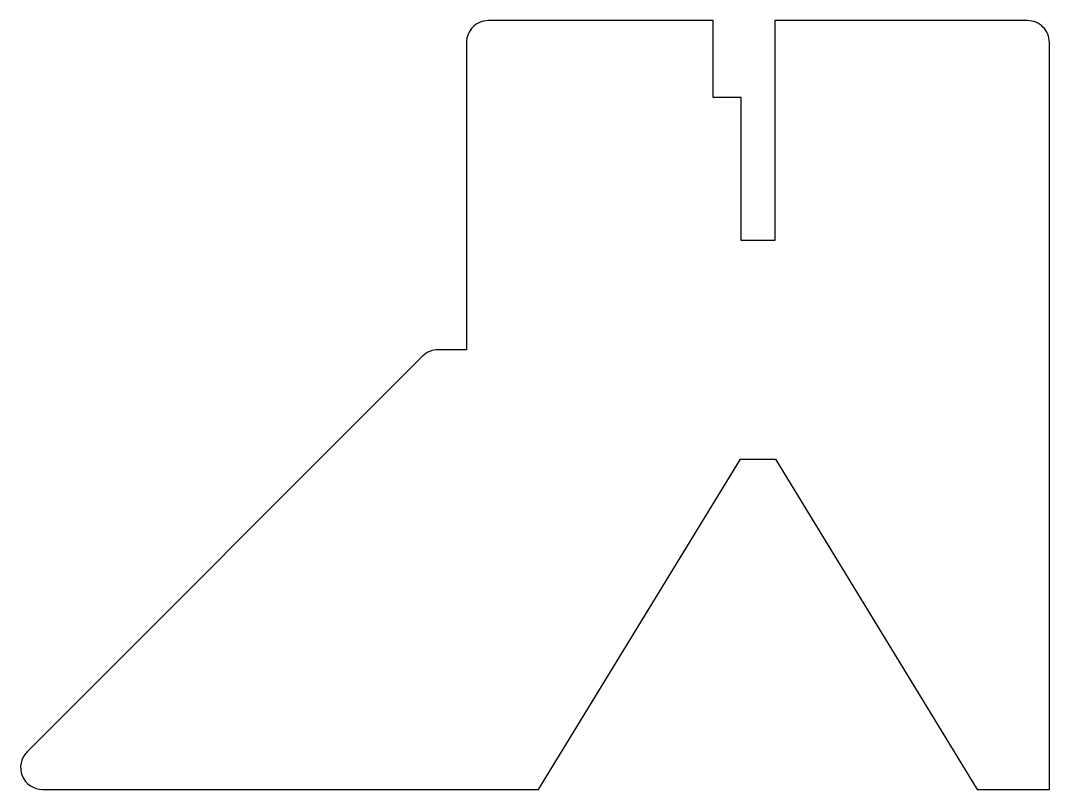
# Model space of a CAD drawing. Header units: millimetres. Extents: x -97.2 to -3.6, y -154.4 to -84.5.
import ezdxf

# ---------------------------------------------------------------- set-up
doc = ezdxf.new("R2010")
doc.units = ezdxf.units.MM
doc.layers.get('0').update_dxf_attribs({"linetype": 'CONTINUOUS'})

msp = doc.modelspace()

# ---------------------------------------------------------------- linework, layer by layer
msp.add_lwpolyline([(-96.654, -150.985, 0.668179), (-95.24, -154.4), (-50.092, -154.4), (-31.716, -124.362), (-28.541, -124.362), (-10.165, -154.4), (-3.601, -154.4), (-3.601, -86.46, 0.414214), (-5.601, -84.46), (-28.601, -84.46), (-28.601, -104.46), (-31.656, -104.46), (-31.656, -91.46), (-34.216, -91.46), (-34.216, -84.46), (-54.656, -84.46, 0.414214), (-56.656, -86.46), (-56.656, -114.4), (-59.24, -114.4, 0.198912), (-60.654, -114.985)], format="xyb", close=True)

doc.saveas('drawing.dxf')
